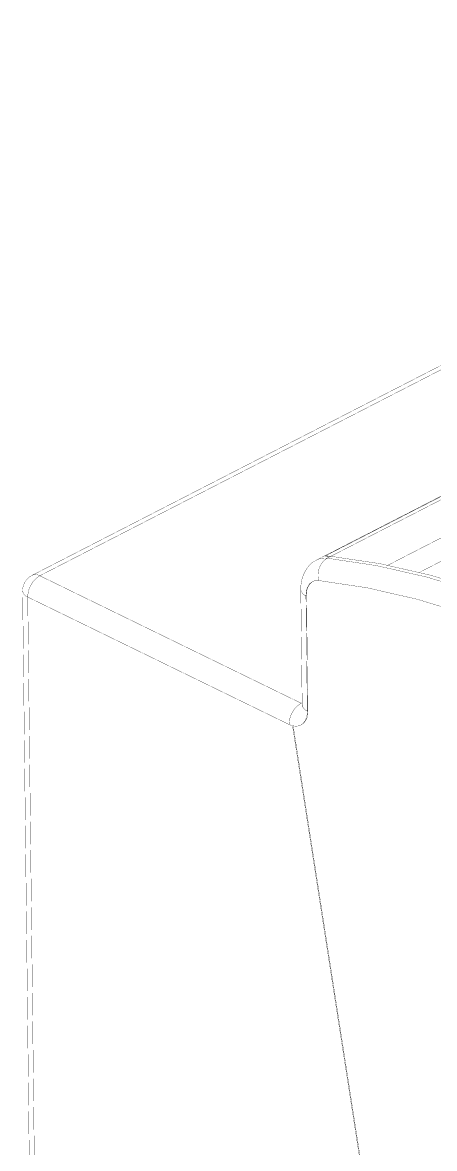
# Model space of a CAD drawing. Header units: inches. Extents: x 0 to 35.2, y -0.7 to 15.9.
# Drawn here: x 16.961 to 17.741, y 2.447 to 4.579 of the extents above; entities that cross this region are included whole.
import ezdxf

# ---------------------------------------------------------------- set-up
doc = ezdxf.new("R2010")
doc.units = ezdxf.units.IN
doc.header["$MEASUREMENT"] = 0
doc.layers.add('Dimensions', color=6, linetype='Continuous')

msp = doc.modelspace()

# ---------------------------------------------------------------- linework, layer by layer
at = {"layer": 'Dimensions'}
for points in [[(17.5182, 3.5615, 0.0005, 0.0005, 0), (19.5008, 4.5787, 0.0005, 0.0005, 0)], [(17.5362, 3.5699, 0.0005, 0.0005, 0), (19.4957, 4.5752, 0.0005, 0.0005, 0)], [(17.5448, 3.5683, 0.0005, 0.0005, 0), (19.4992, 4.571, 0.0005, 0.0005, 0)], [(16.9788, 3.5323, 0.0005, 0.0005, 0), (18.9613, 4.5494, 0.0005, 0.0005, 0)], [(16.9934, 3.5315, 0.0005, 0.0005, 0), (18.976, 4.5486, 0.0005, 0.0005, 0)], [(17.6528, 3.5514, 0.0005, 0.0005, 0), (18.1507, 3.8069, 0.0005, 0.0005, 0)], [(17.7127, 3.5379, 0.0005, 0.0005, 0), (18.1632, 3.769, 0.0005, 0.0005, 0)], [(17.4986, 3.5438, 0.0005, 0.0005, -0.170248), (17.5184, 3.5613, 0.0005, 0.0005, 0)], [(17.5183, 3.5616, 0.0005, 0.0005, -0.149821), (17.5377, 3.5648, 0.0005, 0.0005, 0)], [(17.5218, 3.5225, 0.0005, 0.0005, -0.324183), (17.5377, 3.5648, 0.0005, 0.0005, 0)], [(17.5343, 3.5687, 0.0005, 0.0005, -0.088786), (17.5362, 3.5699, 0.0005, 0.0005, 0)], [(17.5345, 3.5684, 0.0005, 0.0005, -0.524812), (17.5343, 3.5687, 0.0005, 0.0005, 0)], [(17.5352, 3.5683, 0.0005, 0.0005, -0.094309), (17.5345, 3.5684, 0.0005, 0.0005, 0)], [(17.5364, 3.5684, 0.0005, 0.0005, -0.015188), (17.5352, 3.5683, 0.0005, 0.0005, 0)], [(17.5362, 3.5699, 0.0005, 0.0005, -0.243518), (17.5381, 3.5693, 0.0005, 0.0005, 0)], [(17.5364, 3.5684, 0.0005, 0.0005, -0.05433), (17.5446, 3.5684, 0.0005, 0.0005, 0)], [(17.5364, 3.5684, 0.0005, 0.0005, -0.307976), (17.5387, 3.5681, 0.0005, 0.0005, 0)], [(17.5377, 3.5648, 0.0005, 0.0005, 0), (17.5446, 3.5684, 0.0005, 0.0005, 0)], [(17.5377, 3.5648, 0.0005, 0.0005, 0), (17.6318, 3.5506, 0.0005, 0.0005, 0)], [(17.5381, 3.5693, 0.0005, 0.0005, -0.070936), (17.539, 3.5683, 0.0005, 0.0005, 0)], [(17.5387, 3.5681, 0.0005, 0.0005, -0.088181), (17.5393, 3.5674, 0.0005, 0.0005, 0)], [(17.539, 3.5683, 0.0005, 0.0005, -0.138329), (17.5398, 3.5658, 0.0005, 0.0005, 0)], [(17.5393, 3.5674, 0.0005, 0.0005, -0.033108), (17.5397, 3.5665, 0.0005, 0.0005, 0)], [(17.5446, 3.5684, 0.0005, 0.0005, 0), (17.6388, 3.5542, 0.0005, 0.0005, 0)], [(17.4879, 3.5052, 0.0005, 0.0005, -0.156324), (17.4986, 3.5438, 0.0005, 0.0005, 0)], [(17.6318, 3.5506, 0.0005, 0.0005, 0), (17.7274, 3.5288, 0.0005, 0.0005, 0)], [(17.6388, 3.5542, 0.0005, 0.0005, 0), (17.7344, 3.5323, 0.0005, 0.0005, 0)], [(16.9609, 3.5027, 0.0005, 0.0005, -0.284438), (16.9788, 3.5323, 0.0005, 0.0005, 0)], [(16.9706, 3.4912, 0.0005, 0.0005, -0.260287), (16.9934, 3.5315, 0.0005, 0.0005, 0)], [(16.9788, 3.5323, 0.0005, 0.0005, -0.2425), (16.9934, 3.5315, 0.0005, 0.0005, 0)], [(16.9934, 3.5315, 0.0005, 0.0005, 0), (17.4885, 3.2902, 0.0005, 0.0005, 0)], [(17.4988, 3.4943, 0.0005, 0.0005, -0.277034), (17.5107, 3.5208, 0.0005, 0.0005, 0)], [(17.5042, 3.5157, 0.0005, 0.0005, 0), (17.5077, 3.5191, 0.0005, 0.0005, 0)], [(17.5077, 3.5191, 0.0005, 0.0005, 0), (17.5119, 3.5213, 0.0005, 0.0005, 0)], [(17.5119, 3.5213, 0.0005, 0.0005, 0), (17.5167, 3.5225, 0.0005, 0.0005, 0)], [(17.5167, 3.5225, 0.0005, 0.0005, 0), (17.5218, 3.5225, 0.0005, 0.0005, 0)], [(17.5218, 3.5225, 0.0005, 0.0005, 0), (17.6146, 3.5085, 0.0005, 0.0005, 0)], [(17.7274, 3.5288, 0.0005, 0.0005, 0), (17.8242, 3.4994, 0.0005, 0.0005, 0)], [(17.7344, 3.5323, 0.0005, 0.0005, 0), (17.8311, 3.5029, 0.0005, 0.0005, 0)], [(16.9609, 3.5027, 0.0005, 0.0005, 0), (16.9766, 2.159, 0.0005, 0.0005, 0)], [(16.9706, 3.4912, 0.0005, 0.0005, -0.279261), (16.9609, 3.5027, 0.0005, 0.0005, 0)], [(17.4879, 3.5052, 0.0005, 0.0005, 0), (17.4905, 3.287, 0.0005, 0.0005, 0)], [(17.4976, 3.4937, 0.0005, 0.0005, -0.27938), (17.4879, 3.5052, 0.0005, 0.0005, 0)], [(17.4976, 3.4937, 0.0005, 0.0005, 0), (17.498, 3.5003, 0.0005, 0.0005, 0)], [(17.498, 3.5003, 0.0005, 0.0005, 0), (17.4992, 3.5062, 0.0005, 0.0005, 0)], [(17.4992, 3.5062, 0.0005, 0.0005, 0), (17.5013, 3.5114, 0.0005, 0.0005, 0)], [(17.5013, 3.5114, 0.0005, 0.0005, 0), (17.5042, 3.5157, 0.0005, 0.0005, 0)], [(17.6146, 3.5085, 0.0005, 0.0005, 0), (17.7088, 3.4869, 0.0005, 0.0005, 0)], [(16.9706, 3.4912, 0.0005, 0.0005, 0), (17.4657, 3.2499, 0.0005, 0.0005, 0)], [(16.9706, 3.4912, 0.0005, 0.0005, 0), (16.9863, 2.1475, 0.0005, 0.0005, 0)], [(17.4976, 3.4937, 0.0005, 0.0005, 0), (17.4988, 3.4943, 0.0005, 0.0005, 0)], [(17.4976, 3.4937, 0.0005, 0.0005, 0), (17.5002, 3.2755, 0.0005, 0.0005, 0)], [(17.4988, 3.4943, 0.0005, 0.0005, 0), (17.5013, 3.2761, 0.0005, 0.0005, 0)], [(17.7088, 3.4869, 0.0005, 0.0005, 0), (17.8042, 3.458, 0.0005, 0.0005, 0)], [(17.4657, 3.2499, 0.0005, 0.0005, -0.260287), (17.4885, 3.2902, 0.0005, 0.0005, 0)], [(17.4885, 3.2902, 0.0005, 0.0005, 0), (17.4904, 3.2912, 0.0005, 0.0005, 0)], [(17.4885, 3.2902, 0.0005, 0.0005, 0), (17.4905, 3.2895, 0.0005, 0.0005, 0)], [(17.4904, 3.2852, 0.0005, 0.0005, 0), (17.4905, 3.287, 0.0005, 0.0005, 0)], [(17.4903, 3.2847, 0.0005, 0.0005, 0), (17.4904, 3.2852, 0.0005, 0.0005, 0)], [(17.4903, 3.2847, 0.0005, 0.0005, -0.019496), (17.4903, 3.2845, 0.0005, 0.0005, 0)], [(17.4903, 3.2845, 0.0005, 0.0005, -0.806482), (17.4903, 3.2845, 0.0005, 0.0005, 0)], [(17.5002, 3.2755, 0.0005, 0.0005, -0.279261), (17.4905, 3.287, 0.0005, 0.0005, 0)], [(17.5013, 3.2761, 0.0005, 0.0005, -0.290487), (17.4889, 3.2494, 0.0005, 0.0005, 0)], [(17.4958, 3.2566, 0.0005, 0.0005, 0), (17.4983, 3.2621, 0.0005, 0.0005, 0)], [(17.4983, 3.2621, 0.0005, 0.0005, 0), (17.4998, 3.2684, 0.0005, 0.0005, 0)], [(17.4998, 3.2684, 0.0005, 0.0005, 0), (17.5002, 3.2755, 0.0005, 0.0005, 0)], [(17.5002, 3.2755, 0.0005, 0.0005, 0), (17.5013, 3.2761, 0.0005, 0.0005, 0)], [(17.4722, 3.2475, 0.0005, 0.0005, -0.050482), (17.4657, 3.2499, 0.0005, 0.0005, 0)], [(17.4722, 3.2475, 0.0005, 0.0005, 0), (17.6684, 1.9846, 0.0005, 0.0005, 0)], [(17.4722, 3.2475, 0.0005, 0.0005, 0), (17.478, 3.2467, 0.0005, 0.0005, 0)], [(17.4735, 3.2472, 0.0005, 0.0005, 0), (17.6696, 1.9852, 0.0005, 0.0005, 0)], [(17.478, 3.2467, 0.0005, 0.0005, 0), (17.4834, 3.2472, 0.0005, 0.0005, 0)], [(17.4834, 3.2472, 0.0005, 0.0005, 0), (17.4883, 3.2491, 0.0005, 0.0005, 0)], [(17.4877, 3.2488, 0.0005, 0.0005, 0), (17.4889, 3.2494, 0.0005, 0.0005, 0)], [(17.4883, 3.2491, 0.0005, 0.0005, 0), (17.4925, 3.2523, 0.0005, 0.0005, 0)], [(17.4925, 3.2523, 0.0005, 0.0005, 0), (17.4958, 3.2566, 0.0005, 0.0005, 0)]]:
    msp.add_lwpolyline(points, format="xyseb", dxfattribs=at)
for points in [[(17.5181, 3.5615, 0.00025, 0.00025, 1), (17.5184, 3.5615, 0.00025, 0.00025, 1)], [(17.5182, 3.5616, 0.00025, 0.00025, 1), (17.5184, 3.5616, 0.00025, 0.00025, 1)], [(17.5183, 3.5613, 0.00025, 0.00025, 1), (17.5186, 3.5613, 0.00025, 0.00025, 1)], [(17.5342, 3.5687, 0.00025, 0.00025, 1), (17.5345, 3.5687, 0.00025, 0.00025, 1)], [(17.5342, 3.5687, 0.00025, 0.00025, 1), (17.5345, 3.5687, 0.00025, 0.00025, 1)], [(17.5344, 3.5684, 0.00025, 0.00025, 1), (17.5346, 3.5684, 0.00025, 0.00025, 1)], [(17.5344, 3.5684, 0.00025, 0.00025, 1), (17.5346, 3.5684, 0.00025, 0.00025, 1)], [(17.5351, 3.5683, 0.00025, 0.00025, 1), (17.5353, 3.5683, 0.00025, 0.00025, 1)], [(17.5351, 3.5683, 0.00025, 0.00025, 1), (17.5353, 3.5683, 0.00025, 0.00025, 1)], [(17.5361, 3.5699, 0.00025, 0.00025, 1), (17.5363, 3.5699, 0.00025, 0.00025, 1)], [(17.5361, 3.5699, 0.00025, 0.00025, 1), (17.5363, 3.5699, 0.00025, 0.00025, 1)], [(17.5361, 3.5699, 0.00025, 0.00025, 1), (17.5363, 3.5699, 0.00025, 0.00025, 1)], [(17.5363, 3.5684, 0.00025, 0.00025, 1), (17.5365, 3.5684, 0.00025, 0.00025, 1)], [(17.5363, 3.5684, 0.00025, 0.00025, 1), (17.5365, 3.5684, 0.00025, 0.00025, 1)], [(17.5363, 3.5684, 0.00025, 0.00025, 1), (17.5365, 3.5684, 0.00025, 0.00025, 1)], [(17.5376, 3.5648, 0.00025, 0.00025, 1), (17.5378, 3.5648, 0.00025, 0.00025, 1)], [(17.5376, 3.5648, 0.00025, 0.00025, 1), (17.5378, 3.5648, 0.00025, 0.00025, 1)], [(17.5376, 3.5648, 0.00025, 0.00025, 1), (17.5378, 3.5648, 0.00025, 0.00025, 1)], [(17.5376, 3.5648, 0.00025, 0.00025, 1), (17.5378, 3.5648, 0.00025, 0.00025, 1)], [(17.538, 3.5693, 0.00025, 0.00025, 1), (17.5382, 3.5693, 0.00025, 0.00025, 1)], [(17.538, 3.5693, 0.00025, 0.00025, 1), (17.5382, 3.5693, 0.00025, 0.00025, 1)], [(17.5386, 3.5681, 0.00025, 0.00025, 1), (17.5388, 3.5681, 0.00025, 0.00025, 1)], [(17.5386, 3.5681, 0.00025, 0.00025, 1), (17.5388, 3.5681, 0.00025, 0.00025, 1)], [(17.5388, 3.5683, 0.00025, 0.00025, 1), (17.5391, 3.5683, 0.00025, 0.00025, 1)], [(17.5388, 3.5683, 0.00025, 0.00025, 1), (17.5391, 3.5683, 0.00025, 0.00025, 1)], [(17.5392, 3.5674, 0.00025, 0.00025, 1), (17.5394, 3.5674, 0.00025, 0.00025, 1)], [(17.5392, 3.5674, 0.00025, 0.00025, 1), (17.5394, 3.5674, 0.00025, 0.00025, 1)], [(17.5396, 3.5665, 0.00025, 0.00025, 1), (17.5399, 3.5665, 0.00025, 0.00025, 1)], [(17.5396, 3.5658, 0.00025, 0.00025, 1), (17.5399, 3.5658, 0.00025, 0.00025, 1)], [(17.5445, 3.5684, 0.00025, 0.00025, 1), (17.5448, 3.5684, 0.00025, 0.00025, 1)], [(17.5445, 3.5684, 0.00025, 0.00025, 1), (17.5448, 3.5684, 0.00025, 0.00025, 1)], [(17.5445, 3.5684, 0.00025, 0.00025, 1), (17.5448, 3.5684, 0.00025, 0.00025, 1)], [(17.5447, 3.5683, 0.00025, 0.00025, 1), (17.5449, 3.5683, 0.00025, 0.00025, 1)], [(17.4985, 3.5438, 0.00025, 0.00025, 1), (17.4987, 3.5438, 0.00025, 0.00025, 1)], [(17.4985, 3.5438, 0.00025, 0.00025, 1), (17.4987, 3.5438, 0.00025, 0.00025, 1)], [(17.6317, 3.5506, 0.00025, 0.00025, 1), (17.632, 3.5506, 0.00025, 0.00025, 1)], [(17.6317, 3.5506, 0.00025, 0.00025, 1), (17.632, 3.5506, 0.00025, 0.00025, 1)], [(17.6386, 3.5542, 0.00025, 0.00025, 1), (17.6389, 3.5542, 0.00025, 0.00025, 1)], [(17.6386, 3.5542, 0.00025, 0.00025, 1), (17.6389, 3.5542, 0.00025, 0.00025, 1)], [(17.6526, 3.5514, 0.00025, 0.00025, 1), (17.6529, 3.5514, 0.00025, 0.00025, 1)], [(16.9786, 3.5323, 0.00025, 0.00025, 1), (16.9789, 3.5323, 0.00025, 0.00025, 1)], [(16.9786, 3.5323, 0.00025, 0.00025, 1), (16.9789, 3.5323, 0.00025, 0.00025, 1)], [(16.9786, 3.5323, 0.00025, 0.00025, 1), (16.9789, 3.5323, 0.00025, 0.00025, 1)], [(16.9933, 3.5315, 0.00025, 0.00025, 1), (16.9935, 3.5315, 0.00025, 0.00025, 1)], [(16.9933, 3.5315, 0.00025, 0.00025, 1), (16.9935, 3.5315, 0.00025, 0.00025, 1)], [(16.9933, 3.5315, 0.00025, 0.00025, 1), (16.9935, 3.5315, 0.00025, 0.00025, 1)], [(16.9933, 3.5315, 0.00025, 0.00025, 1), (16.9935, 3.5315, 0.00025, 0.00025, 1)], [(17.5076, 3.5191, 0.00025, 0.00025, 1), (17.5079, 3.5191, 0.00025, 0.00025, 1)], [(17.5076, 3.5191, 0.00025, 0.00025, 1), (17.5079, 3.5191, 0.00025, 0.00025, 1)], [(17.5106, 3.5208, 0.00025, 0.00025, 1), (17.5108, 3.5208, 0.00025, 0.00025, 1)], [(17.5118, 3.5213, 0.00025, 0.00025, 1), (17.5121, 3.5213, 0.00025, 0.00025, 1)], [(17.5118, 3.5213, 0.00025, 0.00025, 1), (17.5121, 3.5213, 0.00025, 0.00025, 1)], [(17.5165, 3.5225, 0.00025, 0.00025, 1), (17.5168, 3.5225, 0.00025, 0.00025, 1)], [(17.5165, 3.5225, 0.00025, 0.00025, 1), (17.5168, 3.5225, 0.00025, 0.00025, 1)], [(17.5217, 3.5225, 0.00025, 0.00025, 1), (17.5219, 3.5225, 0.00025, 0.00025, 1)], [(17.5217, 3.5225, 0.00025, 0.00025, 1), (17.5219, 3.5225, 0.00025, 0.00025, 1)], [(17.5217, 3.5225, 0.00025, 0.00025, 1), (17.5219, 3.5225, 0.00025, 0.00025, 1)], [(17.7126, 3.5379, 0.00025, 0.00025, 1), (17.7128, 3.5379, 0.00025, 0.00025, 1)], [(17.7273, 3.5288, 0.00025, 0.00025, 1), (17.7276, 3.5288, 0.00025, 0.00025, 1)], [(17.7273, 3.5288, 0.00025, 0.00025, 1), (17.7276, 3.5288, 0.00025, 0.00025, 1)], [(17.7343, 3.5323, 0.00025, 0.00025, 1), (17.7345, 3.5323, 0.00025, 0.00025, 1)], [(17.7343, 3.5323, 0.00025, 0.00025, 1), (17.7345, 3.5323, 0.00025, 0.00025, 1)], [(16.9608, 3.5027, 0.00025, 0.00025, 1), (16.961, 3.5027, 0.00025, 0.00025, 1)], [(16.9608, 3.5027, 0.00025, 0.00025, 1), (16.961, 3.5027, 0.00025, 0.00025, 1)], [(16.9608, 3.5027, 0.00025, 0.00025, 1), (16.961, 3.5027, 0.00025, 0.00025, 1)], [(17.4878, 3.5052, 0.00025, 0.00025, 1), (17.4881, 3.5052, 0.00025, 0.00025, 1)], [(17.4878, 3.5052, 0.00025, 0.00025, 1), (17.4881, 3.5052, 0.00025, 0.00025, 1)], [(17.4878, 3.5052, 0.00025, 0.00025, 1), (17.4881, 3.5052, 0.00025, 0.00025, 1)], [(17.4979, 3.5003, 0.00025, 0.00025, 1), (17.4981, 3.5003, 0.00025, 0.00025, 1)], [(17.4979, 3.5003, 0.00025, 0.00025, 1), (17.4981, 3.5003, 0.00025, 0.00025, 1)], [(17.4991, 3.5062, 0.00025, 0.00025, 1), (17.4994, 3.5062, 0.00025, 0.00025, 1)], [(17.4991, 3.5062, 0.00025, 0.00025, 1), (17.4994, 3.5062, 0.00025, 0.00025, 1)], [(17.5012, 3.5114, 0.00025, 0.00025, 1), (17.5014, 3.5114, 0.00025, 0.00025, 1)], [(17.5012, 3.5114, 0.00025, 0.00025, 1), (17.5014, 3.5114, 0.00025, 0.00025, 1)], [(17.504, 3.5157, 0.00025, 0.00025, 1), (17.5043, 3.5157, 0.00025, 0.00025, 1)], [(17.504, 3.5157, 0.00025, 0.00025, 1), (17.5043, 3.5157, 0.00025, 0.00025, 1)], [(17.6145, 3.5085, 0.00025, 0.00025, 1), (17.6147, 3.5085, 0.00025, 0.00025, 1)], [(17.6145, 3.5085, 0.00025, 0.00025, 1), (17.6147, 3.5085, 0.00025, 0.00025, 1)], [(16.9705, 3.4912, 0.00025, 0.00025, 1), (16.9708, 3.4912, 0.00025, 0.00025, 1)], [(16.9705, 3.4912, 0.00025, 0.00025, 1), (16.9708, 3.4912, 0.00025, 0.00025, 1)], [(16.9705, 3.4912, 0.00025, 0.00025, 1), (16.9708, 3.4912, 0.00025, 0.00025, 1)], [(16.9705, 3.4912, 0.00025, 0.00025, 1), (16.9708, 3.4912, 0.00025, 0.00025, 1)], [(17.4975, 3.4937, 0.00025, 0.00025, 1), (17.4978, 3.4937, 0.00025, 0.00025, 1)], [(17.4975, 3.4937, 0.00025, 0.00025, 1), (17.4978, 3.4937, 0.00025, 0.00025, 1)], [(17.4975, 3.4937, 0.00025, 0.00025, 1), (17.4978, 3.4937, 0.00025, 0.00025, 1)], [(17.4975, 3.4937, 0.00025, 0.00025, 1), (17.4978, 3.4937, 0.00025, 0.00025, 1)], [(17.4987, 3.4943, 0.00025, 0.00025, 1), (17.4989, 3.4943, 0.00025, 0.00025, 1)], [(17.4987, 3.4943, 0.00025, 0.00025, 1), (17.4989, 3.4943, 0.00025, 0.00025, 1)], [(17.4987, 3.4943, 0.00025, 0.00025, 1), (17.4989, 3.4943, 0.00025, 0.00025, 1)], [(17.7087, 3.4869, 0.00025, 0.00025, 1), (17.709, 3.4869, 0.00025, 0.00025, 1)], [(17.7087, 3.4869, 0.00025, 0.00025, 1), (17.709, 3.4869, 0.00025, 0.00025, 1)], [(17.4884, 3.2902, 0.00025, 0.00025, 1), (17.4886, 3.2902, 0.00025, 0.00025, 1)], [(17.4884, 3.2902, 0.00025, 0.00025, 1), (17.4886, 3.2902, 0.00025, 0.00025, 1)], [(17.4884, 3.2902, 0.00025, 0.00025, 1), (17.4886, 3.2902, 0.00025, 0.00025, 1)], [(17.4884, 3.2902, 0.00025, 0.00025, 1), (17.4886, 3.2902, 0.00025, 0.00025, 1)], [(17.4903, 3.2852, 0.00025, 0.00025, 1), (17.4905, 3.2852, 0.00025, 0.00025, 1)], [(17.4903, 3.2852, 0.00025, 0.00025, 1), (17.4905, 3.2852, 0.00025, 0.00025, 1)], [(17.4902, 3.2847, 0.00025, 0.00025, 1), (17.4905, 3.2847, 0.00025, 0.00025, 1)], [(17.4902, 3.2847, 0.00025, 0.00025, 1), (17.4905, 3.2847, 0.00025, 0.00025, 1)], [(17.4902, 3.2845, 0.00025, 0.00025, 1), (17.4905, 3.2845, 0.00025, 0.00025, 1)], [(17.4902, 3.2845, 0.00025, 0.00025, 1), (17.4905, 3.2845, 0.00025, 0.00025, 1)], [(17.4902, 3.2845, 0.00025, 0.00025, 1), (17.4904, 3.2845, 0.00025, 0.00025, 1)], [(17.4903, 3.2912, 0.00025, 0.00025, 1), (17.4906, 3.2912, 0.00025, 0.00025, 1)], [(17.4903, 3.2895, 0.00025, 0.00025, 1), (17.4906, 3.2895, 0.00025, 0.00025, 1)], [(17.4904, 3.287, 0.00025, 0.00025, 1), (17.4906, 3.287, 0.00025, 0.00025, 1)], [(17.4904, 3.287, 0.00025, 0.00025, 1), (17.4906, 3.287, 0.00025, 0.00025, 1)], [(17.4904, 3.287, 0.00025, 0.00025, 1), (17.4906, 3.287, 0.00025, 0.00025, 1)], [(17.4982, 3.2621, 0.00025, 0.00025, 1), (17.4984, 3.2621, 0.00025, 0.00025, 1)], [(17.4982, 3.2621, 0.00025, 0.00025, 1), (17.4984, 3.2621, 0.00025, 0.00025, 1)], [(17.4996, 3.2684, 0.00025, 0.00025, 1), (17.4999, 3.2684, 0.00025, 0.00025, 1)], [(17.4996, 3.2684, 0.00025, 0.00025, 1), (17.4999, 3.2684, 0.00025, 0.00025, 1)], [(17.5001, 3.2755, 0.00025, 0.00025, 1), (17.5003, 3.2755, 0.00025, 0.00025, 1)], [(17.5001, 3.2755, 0.00025, 0.00025, 1), (17.5003, 3.2755, 0.00025, 0.00025, 1)], [(17.5001, 3.2755, 0.00025, 0.00025, 1), (17.5003, 3.2755, 0.00025, 0.00025, 1)], [(17.5001, 3.2755, 0.00025, 0.00025, 1), (17.5003, 3.2755, 0.00025, 0.00025, 1)], [(17.5012, 3.2761, 0.00025, 0.00025, 1), (17.5015, 3.2761, 0.00025, 0.00025, 1)], [(17.5012, 3.2761, 0.00025, 0.00025, 1), (17.5015, 3.2761, 0.00025, 0.00025, 1)], [(17.5012, 3.2761, 0.00025, 0.00025, 1), (17.5015, 3.2761, 0.00025, 0.00025, 1)], [(17.4656, 3.2499, 0.00025, 0.00025, 1), (17.4659, 3.2499, 0.00025, 0.00025, 1)], [(17.4656, 3.2499, 0.00025, 0.00025, 1), (17.4659, 3.2499, 0.00025, 0.00025, 1)], [(17.4656, 3.2499, 0.00025, 0.00025, 1), (17.4659, 3.2499, 0.00025, 0.00025, 1)], [(17.4721, 3.2475, 0.00025, 0.00025, 1), (17.4724, 3.2475, 0.00025, 0.00025, 1)], [(17.4721, 3.2475, 0.00025, 0.00025, 1), (17.4724, 3.2475, 0.00025, 0.00025, 1)], [(17.4721, 3.2475, 0.00025, 0.00025, 1), (17.4724, 3.2475, 0.00025, 0.00025, 1)], [(17.4734, 3.2472, 0.00025, 0.00025, 1), (17.4737, 3.2472, 0.00025, 0.00025, 1)], [(17.4779, 3.2467, 0.00025, 0.00025, 1), (17.4782, 3.2467, 0.00025, 0.00025, 1)], [(17.4779, 3.2467, 0.00025, 0.00025, 1), (17.4782, 3.2467, 0.00025, 0.00025, 1)], [(17.4833, 3.2472, 0.00025, 0.00025, 1), (17.4836, 3.2472, 0.00025, 0.00025, 1)], [(17.4833, 3.2472, 0.00025, 0.00025, 1), (17.4836, 3.2472, 0.00025, 0.00025, 1)], [(17.4876, 3.2488, 0.00025, 0.00025, 1), (17.4878, 3.2488, 0.00025, 0.00025, 1)], [(17.4882, 3.2491, 0.00025, 0.00025, 1), (17.4884, 3.2491, 0.00025, 0.00025, 1)], [(17.4882, 3.2491, 0.00025, 0.00025, 1), (17.4884, 3.2491, 0.00025, 0.00025, 1)], [(17.4887, 3.2494, 0.00025, 0.00025, 1), (17.489, 3.2494, 0.00025, 0.00025, 1)], [(17.4887, 3.2494, 0.00025, 0.00025, 1), (17.489, 3.2494, 0.00025, 0.00025, 1)], [(17.4924, 3.2523, 0.00025, 0.00025, 1), (17.4926, 3.2523, 0.00025, 0.00025, 1)], [(17.4924, 3.2523, 0.00025, 0.00025, 1), (17.4926, 3.2523, 0.00025, 0.00025, 1)], [(17.4957, 3.2566, 0.00025, 0.00025, 1), (17.496, 3.2566, 0.00025, 0.00025, 1)], [(17.4957, 3.2566, 0.00025, 0.00025, 1), (17.496, 3.2566, 0.00025, 0.00025, 1)]]:
    msp.add_lwpolyline(points, format="xyseb", close=True, dxfattribs=at)

doc.saveas('drawing.dxf')
